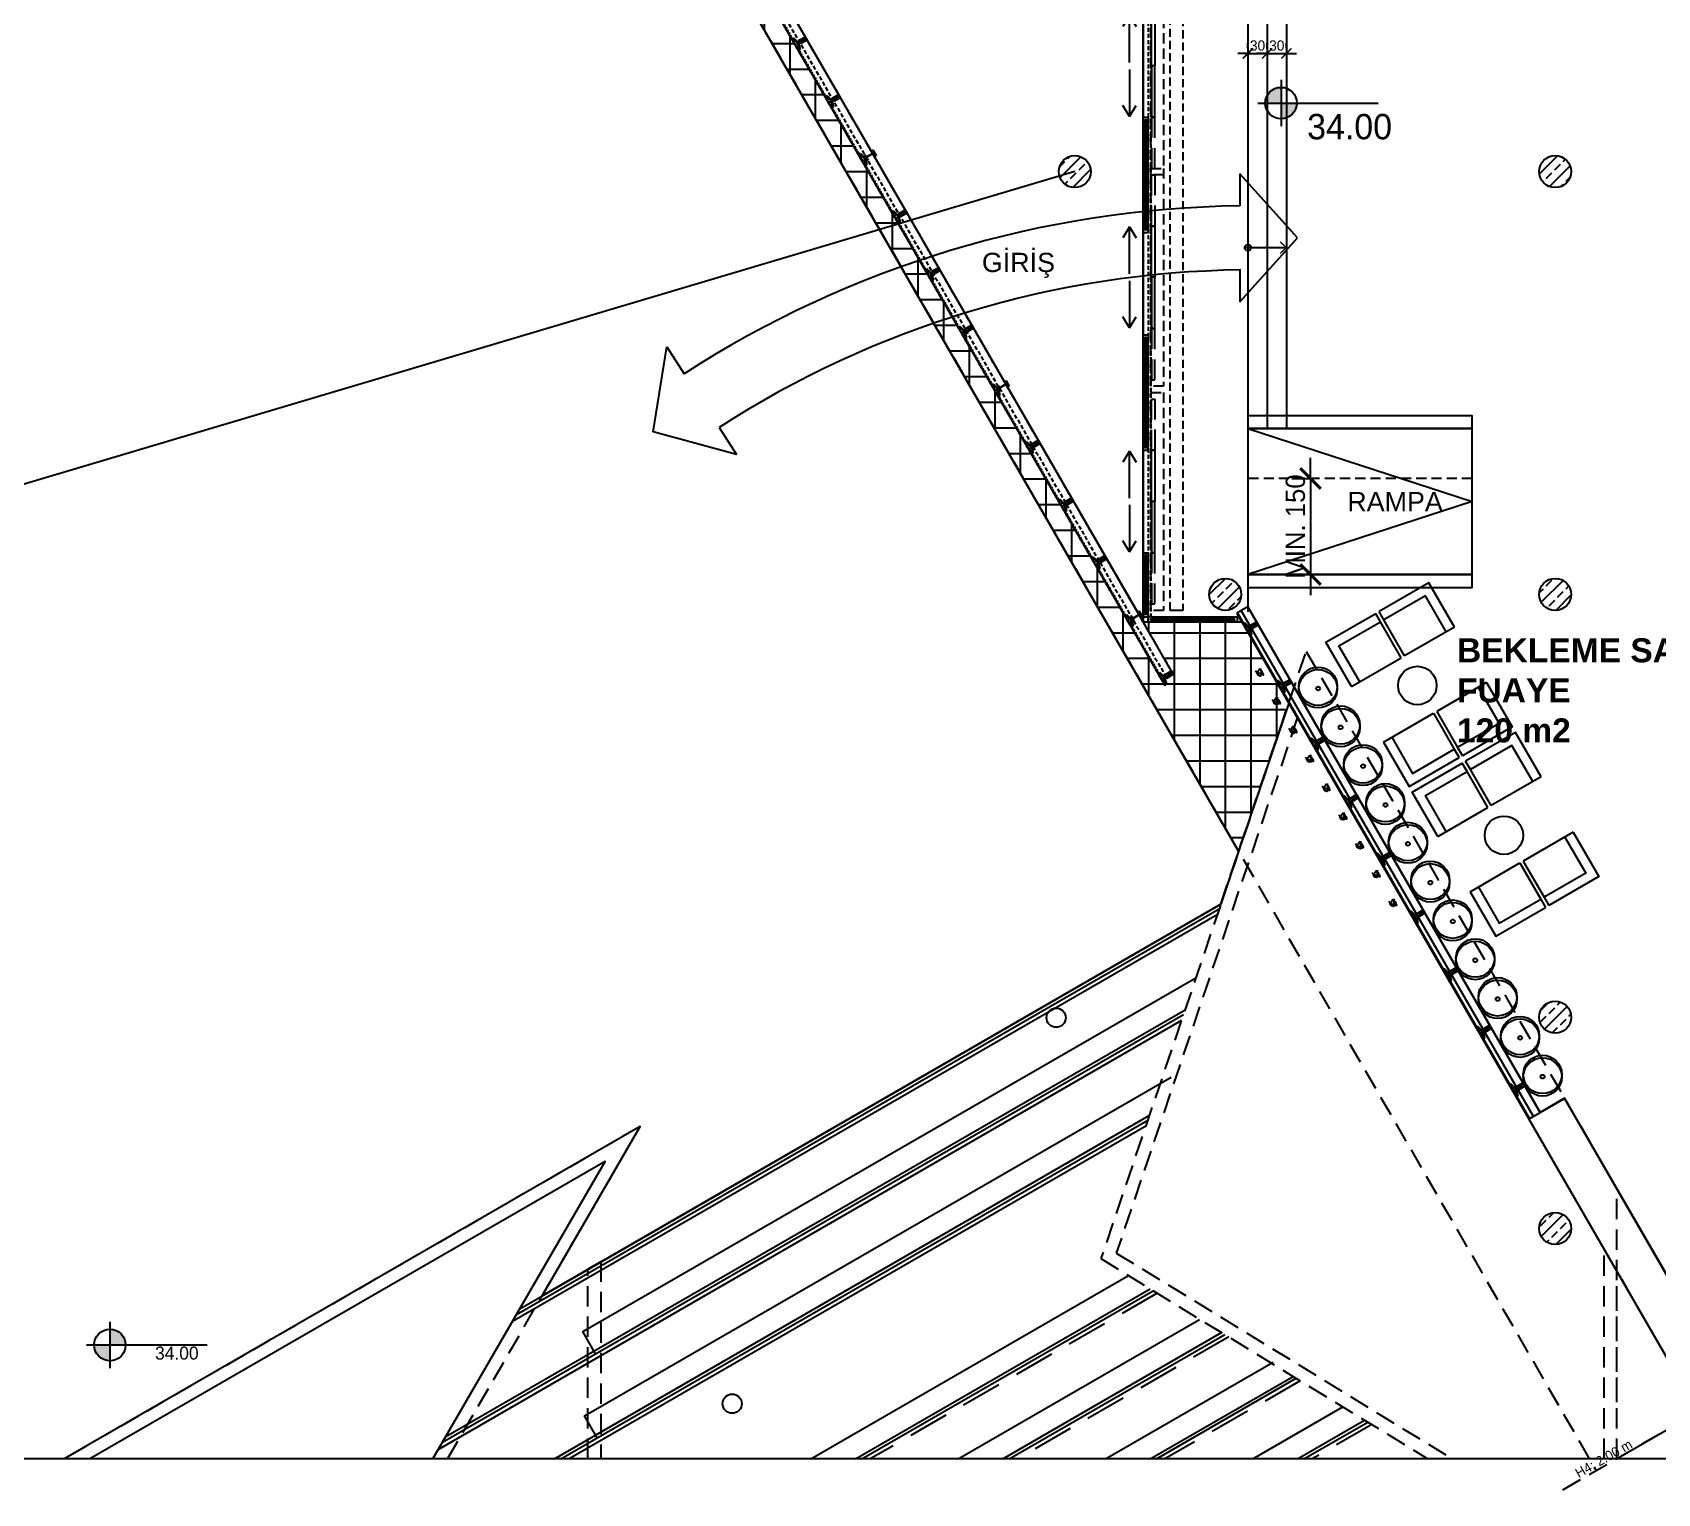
# Model space of a CAD drawing. Header units: millimetres. Extents: x 45 to 25350, y 77 to 5059.
# Drawn here: x 21418 to 23954, y 115 to 2396 of the extents above; entities that cross this region are included whole.
import ezdxf
from ezdxf.enums import TextEntityAlignment as Align

# ---------------------------------------------------------------- set-up
doc = ezdxf.new("R2010")
doc.units = ezdxf.units.MM
doc.header["$LTSCALE"] = 5
for name, pattern in [('CONTINUA', [0]), ('DASHED', [19.05, 12.7, -6.35]), ('DASHED2', [9.525, 6.35, -3.175])]:
    doc.linetypes.add(name, pattern=pattern)
doc.layers.get('DEFPOINTS').update_dxf_attribs({"linetype": 'CONTINUA'})
for name, color, linetype in [('a_anno_text_p1', 1, 'Continuous'), ('a_anno_text_p2 @ 1', 2, 'Continuous'), ('a_anno_text_spot', 1, 'Continuous'), ('a_anno_text_spot2', 2, 'Continuous'), ('a_anno_txt', 2, 'Continuous'), ('a_dim', 1, 'Continuous'), ('a_dim_carsi', 1, 'Continuous'), ('a_door_d', 1, 'DASHED2'), ('a_furn', 1, 'Continuous'), ('a_glazing', 150, 'Continuous'), ('a_hatch_p8', 8, 'Continuous'), ('a_overhead', 1, 'DASHED2'), ('a_p1', 1, 'Continuous'), ('a_p1_d', 1, 'DASHED2'), ('a_p2', 2, 'Continuous'), ('a_p2_d', 2, 'DASHED'), ('a_p3', 3, 'Continuous'), ('a_p3_d', 3, 'DASHED2'), ('a_p4', 4, 'Continuous'), ('a_p5', 5, 'Continuous'), ('a_p8_d', 8, 'DASHED2'), ('a_step', 2, 'Continuous'), ('E_lighting', 40, 'Continuous'), ('m_equipment', 1, 'DASHED2'), ('str_SNL_hatch', 1, 'Continuous'), ('str_SNL_wall_sheer', 5, 'Continuous'), ('TEFRIS', 12, 'Continuous')]:
    doc.layers.add(name, color=color, linetype=linetype)
doc.styles.add('ARIAL', font='ARIALUNI.TTF', dxfattribs={"height": 1})
doc.dimstyles.new('snl-100', dxfattribs={"dimtxt": 16, "dimasz": 16, "dimexe": 16, "dimexo": 8, "dimgap": 4, "dimtad": 1, "dimtoh": 1, "dimdec": 0, "dimzin": 0, "dimdsep": 46, "dimtxsty": 'Standard', "dimblk": 'ARCHTICK', "dimcen": 16, "dimdle": 16, "dimclrd": 256, "dimclre": 256, "dimclrt": 6, "dimadec": 0, "dimazin": 0, "dimtfac": 1, "dimtdec": 0, "dimtix": 1, "dimtmove": 0, "dimatfit": 0, "dimldrblk": 'ARCHTICK', "dimfxl": 1, "dimtolj": 1, "dimtzin": 0, "dimlwd": -1, "dimlwe": -1, "dimarcsym": 0})
doc.dimstyles.new('snl-200', dxfattribs={"dimtxt": 50, "dimasz": 32, "dimexe": 0, "dimexo": 16, "dimgap": 8, "dimtad": 1, "dimtoh": 1, "dimdec": 0, "dimzin": 0, "dimdsep": 46, "dimtxsty": 'Standard', "dimblk": 'ARCHTICK', "dimcen": 32, "dimclrd": 256, "dimclre": 256, "dimclrt": 256, "dimadec": 0, "dimazin": 0, "dimtfac": 1, "dimtdec": 0, "dimtix": 1, "dimtmove": 0, "dimatfit": 0, "dimldrblk": 'ARCHTICK', "dimfxl": 1, "dimtolj": 1, "dimtzin": 0, "dimlwd": -1, "dimlwe": -1, "dimarcsym": 0})

# ---------------------------------------------------------------- blocks, each defined once
blk = doc.blocks.new('A$C2B115F83')
blk.add_lwpolyline([(0, 8), (0, 0), (6, 0), (6, 3), (4, 3), (4, 5), (6, 5), (6, 8)], close=True)
blk = doc.blocks.new('A$C1C56115A')
at = {"layer": 'a_door_d', "ltscale": 0.5}
blk.add_lwpolyline([(-7.5, 170), (12.5, 170), (12.5, -170), (-7.5, -170)], close=True, dxfattribs=at)
at = {"layer": 'a_door_d'}
for points in [[(-6.5, 80), (-6.5, 160), (-1.5, 160), (-1.5, 80)], [(-6.5, -80), (-6.5, -160), (-1.5, -160), (-1.5, -80)]]:
    blk.add_lwpolyline(points, close=True, dxfattribs=at)
at = {"layer": 'a_glazing'}
for points in [[(-40.8, 78.8), (-51.3, 61.5)], [(-40.8, 5.4), (-40.8, 78.8)], [(-40.8, 78.8), (-30.2, 61.5)], [(-40.8, -5.4), (-40.8, -78.8)], [(-40.8, -78.8), (-51.3, -61.5)], [(-40.8, -78.8), (-30.2, -61.5)]]:
    blk.add_lwpolyline(points, dxfattribs=at)
at = {"layer": 'a_p2'}
for points in [[(-6.5, 0), (-6.5, 80), (-1.5, 80), (-1.5, 0)], [(-6.5, 0), (-6.5, -80), (-1.5, -80), (-1.5, 0)]]:
    blk.add_lwpolyline(points, close=True, dxfattribs=at)
blk = doc.blocks.new('A$C6B126162')
for points in [[(0.5, 0), (0.5, -2.2), (10.5, -4.9), (10.5, -7), (9.5, -7), (9.5, -5.6), (0, -3.1), (-9.5, -5.6), (-9.5, -7), (-10.5, -7), (-10.5, -4.9), (-0.5, -2.2), (-0.5, 0), (0.5, 0)], [(-11.5, -7), (-11.5, -8), (-8.5, -8), (-8.5, -8), (-8.5, -7), (-11.5, -7), (-11.5, -7)], [(8.5, -7), (8.5, -8), (11.5, -8), (11.5, -8), (11.5, -7), (8.5, -7), (8.5, -7)]]:
    blk.add_lwpolyline(points)
blk = doc.blocks.new('A$C65777083')
for points in [[(3, 0), (-3, 0), (-3, 12), (3, 12)], [(2.5, 0.5), (-2.5, 0.5), (-2.5, 11.5), (2.5, 11.5)]]:
    blk.add_lwpolyline(points, close=True)
for points in [[(2.5, 11.5), (-2.5, 0.5)], [(-2.5, 11.5), (2.5, 0.5)]]:
    blk.add_lwpolyline(points)
blk = doc.blocks.new('A$C30884E47')
for p, q in [((-5, 15), (-5, 14.5)), ((-5, 0), (-5, 0.5)), ((5, 14.5), (5, 15)), ((5, 0), (5, 0.5))]:
    blk.add_line(p, q)
for points in [[(-5, 15), (5, 15)], [(-5, 14.5), (-0.25, 14.5)], [(-5, 0.5), (-0.25, 0.5)], [(-5, 0), (5, 0)], [(-0.25, 14.5), (-0.25, 0.5)], [(0.25, 14.5), (5, 14.5)], [(0.25, 14.5), (0.25, 0.5)], [(0.25, 0.5), (5, 0.5)]]:
    blk.add_lwpolyline(points)
blk = doc.blocks.new('A$C7DFD5307')
blk.add_circle((0, 0), 10)
blk = doc.blocks.new('A$C47794B28')
at = {"layer": 'str_SNL_hatch'}
h = blk.add_hatch(dxfattribs=at)
h.set_pattern_fill('ANSI33', color=256, scale=100, style=0)
h.set_pattern_definition([(45, (-1153.641, -4045.18), (-17.67767, 17.67767), []), (45, (-1135.964, -4045.18), (-17.67767, 17.67767), [12.5, -6.25])])
edge = h.paths.add_edge_path()
edge.add_arc((0, 0), 25, 0, 360)
at = {"layer": 'str_SNL_wall_sheer'}
blk.add_circle((0, 0), 25, dxfattribs=at)
blk = doc.blocks.new('*U22')
at = {"layer": 'a_anno_text_spot2'}
h = blk.add_hatch(color=256, dxfattribs=at)
h.paths.add_polyline_path([(-22.9, 24.6, 0.414214), (-47.6, 0), (-22.9, 0)])
h.paths.add_polyline_path([(-22.9, 0), (-22.9, -24.6, 0.414214), (1.7, 0)])
for p, q in [((-22.9, 36.2), (-22.9, -36.2)), ((-59.2, 0), (128.7, 0))]:
    blk.add_line(p, q, dxfattribs=at)
blk.add_circle((-22.9, 0), 24.6, dxfattribs=at)
for tag, p in [('MIMARI_KOT', (18.1, 21.6)), ('STATIK_KOT', (17.8, -56.5))]:
    blk.add_attdef(tag, p, '', height=39.6, dxfattribs=at)
blk = doc.blocks.new('kot')
h = blk.add_hatch(color=256)
h.paths.add_polyline_path([(0, 0), (-9.7, 0, 0.414214), (0, -9.7)])
h.paths.add_polyline_path([(0, 9.7), (0, 0), (9.7, 0, 0.414214)])
for p, q in [((0, 14.27), (0, -14.27)), ((-14.27, 0), (59.7, 0))]:
    blk.add_line(p, q)
blk.add_circle((0, 0), 9.7)
for tag, p in [('KOT', (13.52, 3.58)), ('txt', (13.52, -19.09))]:
    blk.add_attdef(tag, p, '', height=16)
blk = doc.blocks.new('A$C16263C27')
at = {"ltscale": 0.5}
for centre, radius in [((-0.1, 3.5), 30), ((-0.1, -0.4), 30), ((0, 0), 3)]:
    blk.add_circle(centre, radius, dxfattribs=at)
blk = doc.blocks.new('A$C15A73B03')
at = {"ltscale": 0.5}
for p, q in [((90, -15), (90, 0)), ((90, -80), (90, -15)), ((0, -80), (90, -80))]:
    blk.add_line(p, q, dxfattribs=at)
for points in [[(0, -80), (0, 0), (90, 0)], [(15, -80), (15, -15), (90, -15)]]:
    blk.add_lwpolyline(points, dxfattribs=at)
blk = doc.blocks.new('_ArchTick')
at = {"const_width": 0.15}
blk.add_lwpolyline([(-0.5, -0.5), (0.5, 0.5)], dxfattribs=at)
blk = doc.blocks.new('*D62')
at = {"layer": 'a_dim', "ltscale": 0.5}
for p, q in [((23315.1, 2363.6), (23299.1, 2363.6)), ((23315.1, 2371.6), (23315.1, 2379.6)), ((23315.1, 2363.6), (23345.1, 2363.6)), ((23345.1, 2371.6), (23345.1, 2379.6)), ((23345.1, 2363.6), (23361.1, 2363.6))]:
    blk.add_line(p, q, dxfattribs=at)
at = {"layer": 'DEFPOINTS', "color": 0, "ltscale": 0.5}
for p in [(23315.1, 2363.6), (23345.1, 2363.6), (23345.1, 2363.6)]:
    blk.add_point(p, dxfattribs=at)
at = {"layer": 'a_dim', "ltscale": 0.5, "xscale": 16, "yscale": 16, "zscale": 16}
blk.add_blockref('_ArchTick', (23315.1, 2363.6), dxfattribs=at)
at = {"layer": 'a_dim', "ltscale": 0.5, "xscale": 16, "yscale": 16, "zscale": 16, "rotation": 180}
blk.add_blockref('_ArchTick', (23345.1, 2363.6), dxfattribs=at)
at = {"layer": 'a_dim', "color": 6, "ltscale": 0.5, "insert": (23330.1, 2375.8), "char_height": 16, "attachment_point": 5}
blk.add_mtext('\\A1;30', dxfattribs=at)
blk = doc.blocks.new('*D63')
at = {"layer": 'a_dim', "ltscale": 0.5}
for p, q in [((23345.1, 2363.6), (23329.1, 2363.6)), ((23345.1, 2371.6), (23345.1, 2379.6)), ((23345.1, 2363.6), (23375.1, 2363.6)), ((23375.1, 2371.6), (23375.1, 2379.6)), ((23375.1, 2363.6), (23391.1, 2363.6))]:
    blk.add_line(p, q, dxfattribs=at)
at = {"layer": 'DEFPOINTS', "color": 0, "ltscale": 0.5}
for p in [(23345.1, 2363.6), (23375.1, 2363.6), (23375.1, 2363.6)]:
    blk.add_point(p, dxfattribs=at)
at = {"layer": 'a_dim', "ltscale": 0.5, "xscale": 16, "yscale": 16, "zscale": 16}
blk.add_blockref('_ArchTick', (23345.1, 2363.6), dxfattribs=at)
at = {"layer": 'a_dim', "ltscale": 0.5, "xscale": 16, "yscale": 16, "zscale": 16, "rotation": 180}
blk.add_blockref('_ArchTick', (23375.1, 2363.6), dxfattribs=at)
at = {"layer": 'a_dim', "color": 6, "ltscale": 0.5, "insert": (23360.1, 2375.8), "char_height": 16, "attachment_point": 5}
blk.add_mtext('\\A1;30', dxfattribs=at)
blk = doc.blocks.new('*D64')
at = {"layer": 'a_dim_carsi'}
for p, q in [((23412.6, 1700), (23412.6, 1732)), ((23383.4, 1700), (23412.6, 1700)), ((23412.6, 1700), (23412.6, 1550)), ((23383.4, 1550), (23412.6, 1550)), ((23412.6, 1550), (23412.6, 1518))]:
    blk.add_line(p, q, dxfattribs=at)
at = {"layer": 'DEFPOINTS', "color": 0}
for p in [(23367.4, 1700), (23367.4, 1550), (23412.6, 1550)]:
    blk.add_point(p, dxfattribs=at)
at = {"layer": 'a_dim_carsi', "xscale": 32, "yscale": 32, "zscale": 32}
for p, rotation in [((23412.6, 1700), 270), ((23412.6, 1550), 90)]:
    blk.add_blockref('_ArchTick', p, dxfattribs=dict(at, rotation=rotation))
at = {"layer": 'a_dim_carsi', "insert": (23389.3, 1625), "char_height": 30, "attachment_point": 5, "rotation": 90}
blk.add_mtext('\\A1;MIN. 150', dxfattribs=at)

msp = doc.modelspace()

# ---------------------------------------------------------------- hatches: boundary and pattern name
at = {"layer": 'TEFRIS'}
h = msp.add_hatch(dxfattribs=at)
h.set_pattern_fill('_USER', color=256, scale=40, style=0, double=1, pattern_type=0)
h.set_pattern_definition([(0, (24280.266, 4219.207), (0, 40), []), (90, (24280.266, 4219.207), (-40, 2e-15), [])])
h.paths.add_polyline_path([(22093.29, 3208.98), (22159.11, 3170.98), (22168.89, 3154.03), (22159.66, 3154.03), (23185.58, 1377.07), (23186.45, 1377.57), (23185.95, 1378.43), (23187.79, 1379.49), (23185.09, 1389.49), (23187.01, 1390.59), (23188.26, 1388.43), (23198.65, 1394.43), (23151.54, 1476.03), (23305.7, 1476.03), (23378.85, 1349.33), (23300.58, 1117.88)])

# ---------------------------------------------------------------- linework, layer by layer
at = {"ltscale": 0.5}
msp.add_line((23044.78, 2179.03), (20261.28, 1351.08), dxfattribs=at)
msp.add_lwpolyline([(19427.6, 5058.13), (25300.49, 5058.13), (25300.49, 169.29), (19427.6, 169.29)], close=True, dxfattribs=at)
at = {"layer": 'a_anno_text_p1'}
for p, q in [((23392.63, 2075.54), (23302.63, 2175.54)), ((23302.63, 2175.54), (23302.63, 2125.54)), ((23302.63, 1975.54), (23392.63, 2075.54)), ((23302.63, 2025.54), (23302.63, 1975.54)), ((22386.73, 1772.64), (22408.01, 1905.49)), ((22408.01, 1905.49), (22435.16, 1863.5)), ((22489.46, 1779.52), (22516.61, 1737.54)), ((22516.61, 1737.54), (22386.73, 1772.64))]:
    msp.add_line(p, q, dxfattribs=at)
msp.add_arc((23323.46, 489.69), 1535.98, 90.7296, 122.88675, dxfattribs=at)
at = {"layer": 'a_furn', "ltscale": 0.5}
for centre in [(23579.57, 1376.73), (23714.69, 1142.98)]:
    msp.add_circle(centre, 30, dxfattribs=at)
at = {"layer": 'a_hatch_p8'}
msp.add_lwpolyline([(22093.29, 3208.98), (22159.11, 3170.98), (22168.89, 3154.03), (22159.66, 3154.03), (23185.58, 1377.07), (23186.45, 1377.57), (23185.95, 1378.43), (23187.79, 1379.49), (23185.09, 1389.49), (23187.01, 1390.59), (23188.26, 1388.43), (23198.65, 1394.43), (23151.54, 1476.03), (23305.7, 1476.03), (23378.85, 1349.33), (23300.58, 1117.88), (22093.29, 3208.98)], close=True, dxfattribs=at)
for points in [[(20490.46, 169.29), (20261.28, 1351.08), (20842.88, 2358.45), (21339.28, 2645.04), (22027.03, 2645.04), (22117.29, 3167.41), (23300.58, 1117.88), (23272.69, 1035.41), (22213.19, 423.7), (22366.45, 688.38), (21467.36, 169.29)], [(22531.08, 2567.03), (22524.15, 2563.03), (23151.54, 1476.36), (23151.54, 2567.03), (22531.08, 2567.03)]]:
    msp.add_lwpolyline(points, dxfattribs=at)
at = {"layer": 'a_overhead'}
for p, q in [((22093.29, 3208.98), (23858.86, 150.92)), ((23406.1, 1429.93), (23891.08, 590.93))]:
    msp.add_line(p, q, dxfattribs=at)
for points in [[(23272.69, 1035.41), (23406.1, 1429.93)], [(23891.08, 257.8), (23891.08, 590.93)]]:
    msp.add_lwpolyline(points, dxfattribs=at)
at = {"layer": 'a_p1'}
for p, q in [((23151.54, 1476.03), (22523.96, 2563.03)), ((23151.54, 2567.03), (23151.54, 1476.03)), ((23165.54, 1484.03), (23292.37, 1484.03)), ((23165.54, 1476.03), (23292.37, 1476.03))]:
    msp.add_line(p, q, dxfattribs=at)
at = {"layer": 'a_p1', "ltscale": 0.5}
for points in [[(23159.54, 2490.03), (23375.1, 2490.03), (23375.1, 1778.03)], [(23159.54, 2460.03), (23345.1, 2460.03), (23345.1, 1778.03)], [(23159.54, 2430.03), (23315.1, 2430.03), (23315.1, 1492.04)], [(23310.1, 2060.35), (23375.1, 2060.35)], [(23315.1, 1778.03), (23665.1, 1664.03), (23315.1, 1550.03)]]:
    msp.add_lwpolyline(points, dxfattribs=at)
at = {"layer": 'a_p1'}
for points in [[(23151.54, 2258.03), (23151.54, 2090.03)], [(23159.54, 2090.03), (23159.54, 2258.03)], [(23151.54, 1918.03), (23151.54, 1750.03)], [(23159.54, 1750.03), (23159.54, 1918.03)], [(23151.54, 1578.03), (23151.54, 1490.03)], [(23159.54, 1490.03), (23159.54, 1578.03)], [(23315.09, 1499.76), (23297.77, 1489.76)], [(23315.1, 1499.74), (23771.02, 710.06)], [(23297.77, 1489.76), (23753.7, 700.06)], [(23760.63, 704.06), (23304.7, 1493.76)]]:
    msp.add_lwpolyline(points, dxfattribs=at)
at = {"layer": 'a_p1', "ltscale": 0.5, "const_width": 2}
for points in [[(23375.1, 2060.35), (23365.2, 2069.7)], [(23375.1, 2060.35), (23365.2, 2051)]]:
    msp.add_lwpolyline(points, dxfattribs=at)
at = {"layer": 'a_p1', "ltscale": 0.5}
msp.add_lwpolyline([(23315.1, 1550.03), (23665.1, 1550.03), (23665.1, 1778.03), (23315.1, 1778.03)], close=True, dxfattribs=at)
msp.add_circle((23315.1, 2060.35), 5, dxfattribs=at)
at = {"layer": 'a_p1_d', "ltscale": 0.1}
msp.add_lwpolyline([(22524.5, 2524.09), (23186.35, 1377.74), (23185.48, 1377.24), (22523.64, 2523.59)], close=True, dxfattribs=at)
at = {"layer": 'a_p1_d', "ltscale": 0.5}
msp.add_lwpolyline([(23665.1, 1700.03), (23315.1, 1700.03)], dxfattribs=at)
at = {"layer": 'a_p1_d', "lineweight": -2}
for points in [[(23378.85, 1349.33), (23085.56, 482.01), (23595.9, 169.29)], [(23392.16, 1326.27), (23109.62, 490.72), (23634.18, 169.29)], [(22065.88, 169.29), (22366.45, 688.38), (21467.36, 169.29)], [(23871.08, 169.29), (23871.08, 496.76)], [(23891.08, 169.29), (23891.08, 462.12)]]:
    msp.add_lwpolyline(points, dxfattribs=at)
at = {"layer": 'a_p1_d'}
msp.add_lwpolyline([(22284.78, 169.29), (22284.78, 466.07), (22304.78, 477.62), (22304.78, 169.29)], dxfattribs=at)
at = {"layer": 'a_p2'}
for p, q in [((23163.54, 1481.03), (23294.37, 1481.03)), ((23163.54, 1479.03), (23294.37, 1479.03))]:
    msp.add_line(p, q, dxfattribs=at)
for points in [[(23154.54, 2090.03), (23154.54, 2260.03)], [(23156.54, 2260.03), (23156.54, 2090.03)], [(23154.54, 1750.03), (23154.54, 1920.03)], [(23156.54, 1920.03), (23156.54, 1750.03)], [(23154.54, 1490.03), (23154.54, 1580.03)], [(23156.54, 1580.03), (23156.54, 1490.03)], [(23298.37, 1484.03), (23301.08, 1484.03)], [(23298.37, 1476.03), (23305.7, 1476.03)], [(23305.7, 1476.03), (23301.08, 1484.03)], [(23313.51, 1464.49), (23312.64, 1463.99)], [(23313.76, 1464.06), (23312.89, 1463.56)], [(23365.47, 1374.49), (23364.61, 1373.99)], [(23365.72, 1374.06), (23364.86, 1373.56)], [(23417.43, 1284.49), (23416.57, 1283.99)], [(23417.68, 1284.06), (23416.82, 1283.56)], [(23469.4, 1194.49), (23468.53, 1193.99)], [(23469.65, 1194.06), (23468.78, 1193.56)], [(23521.36, 1104.49), (23520.49, 1103.99)], [(23521.61, 1104.06), (23520.74, 1103.56)], [(23573.32, 1014.49), (23572.45, 1013.99)], [(23573.57, 1014.06), (23572.7, 1013.56)], [(23625.28, 924.49), (23624.41, 923.99)], [(23625.53, 924.06), (23624.66, 923.56)], [(23677.24, 834.49), (23676.38, 833.99)], [(23677.49, 834.06), (23676.63, 833.56)], [(23729.2, 744.49), (23728.34, 743.99)], [(23729.45, 744.06), (23728.59, 743.56)]]:
    msp.add_lwpolyline(points, dxfattribs=at)
at = {"layer": 'a_p2', "ltscale": 0.5}
for points in [[(23315.1, 1778.03), (23665.1, 1778.03), (23665.1, 1798.03), (23315.1, 1798.03)], [(23315.1, 1530.03), (23665.1, 1530.03), (23665.1, 1550.03), (23315.1, 1550.03)]]:
    msp.add_lwpolyline(points, close=True, dxfattribs=at)
at = {"layer": 'a_p2'}
for points in [[(23159.54, 1476.03), (23159.54, 1484.03), (23151.54, 1484.03), (23151.54, 1476.03)], [(23297.77, 1489.76), (23753.7, 700.06), (23754.57, 700.56), (23298.63, 1490.26)]]:
    msp.add_lwpolyline(points, close=True, dxfattribs=at)
at = {"layer": 'a_p2', "color": 1}
for points in [[(23329.27, 1396.97), (23328.44, 1397.67), (23327.73, 1398.55), (23327.02, 1399.42)], [(23334.66, 1395.87), (23334.07, 1395.59), (23333.31, 1395.51), (23332.61, 1395.55)], [(23355.25, 1351.97), (23354.42, 1352.67), (23353.71, 1353.55), (23353, 1354.42)], [(23381.23, 1306.97), (23380.4, 1307.67), (23379.69, 1308.55), (23378.98, 1309.42)], [(23407.21, 1261.97), (23406.39, 1262.67), (23405.67, 1263.55), (23404.96, 1264.42)], [(23433.19, 1216.97), (23432.37, 1217.67), (23431.65, 1218.55), (23430.94, 1219.42)], [(23438.58, 1215.87), (23437.99, 1215.59), (23437.23, 1215.51), (23436.53, 1215.55)], [(23459.17, 1171.97), (23458.35, 1172.67), (23457.63, 1173.55), (23456.92, 1174.42)], [(23485.16, 1126.97), (23484.33, 1127.67), (23483.61, 1128.55), (23482.9, 1129.42)], [(23511.14, 1081.97), (23510.31, 1082.67), (23509.6, 1083.55), (23508.88, 1084.42)], [(23537.12, 1036.97), (23536.29, 1037.67), (23535.58, 1038.55), (23534.86, 1039.42)]]:
    msp.add_open_spline(points, degree=3, dxfattribs=at)
for points, knots in [([(23329.27, 1396.97), (23329.1, 1396.71), (23328.64, 1395.48), (23330.25, 1393.76), (23331.68, 1392.87)], [9.4564744, 9.4564744, 9.4564744, 9.4564744, 10.4772979, 14.0105664, 14.0105664, 14.0105664, 14.0105664]), ([(23331.89, 1400.67), (23331.82, 1400.37), (23331.48, 1398.83), (23329.84, 1397.87), (23329.27, 1396.97)], [5.1116814, 5.1116814, 5.1116814, 5.1116814, 5.9830407, 9.4564744, 9.4564744, 9.4564744, 9.4564744]), ([(23332.61, 1395.55), (23332.55, 1395.56), (23331.2, 1395.66), (23330.15, 1396.23), (23329.27, 1396.97)], [40.5668818, 40.5668818, 40.5668818, 40.5668818, 40.7301057, 44.1513216, 44.1513216, 44.1513216, 44.1513216]), ([(23336.35, 1401.74), (23334.54, 1402.12), (23332.35, 1402.58), (23331.96, 1400.97), (23331.89, 1400.67)], [0, 0, 0, 0, 4.2010309, 5.1116814, 5.1116814, 5.1116814, 5.1116814]), ([(23335.93, 1393.66), (23336.01, 1394.51), (23335.82, 1397.04), (23340.72, 1389.51), (23338.1, 1398.08), (23334.17, 1402.17), (23336.48, 1397.38), (23335.14, 1396.09), (23334.66, 1395.87)], [18.8935867, 18.8935867, 18.8935867, 18.8935867, 20.9412466, 24.5195858, 31.1867659, 33.2771396, 37.2195877, 38.7179399, 38.7179399, 38.7179399, 38.7179399]), ([(23331.68, 1392.87), (23333.3, 1391.86), (23335.57, 1391.35), (23335.9, 1393.3), (23335.93, 1393.66)], [14.0105664, 14.0105664, 14.0105664, 14.0105664, 18.0280716, 18.8935867, 18.8935867, 18.8935867, 18.8935867]), ([(23355.25, 1351.97), (23355.08, 1351.71), (23354.22, 1349.39), (23362.86, 1343.96), (23361.45, 1352.57), (23366.7, 1344.51), (23364.08, 1353.08), (23360.16, 1357.17), (23363.08, 1351.09), (23358.17, 1350.14), (23356.13, 1351.23), (23355.25, 1351.97)], [9.4564744, 9.4564744, 9.4564744, 9.4564744, 10.4772979, 18.0280716, 20.9412466, 24.5195858, 31.1867659, 33.2771396, 37.2195877, 40.7301057, 44.1513216, 44.1513216, 44.1513216, 44.1513216]), ([(23362.33, 1356.74), (23360.52, 1357.12), (23357.95, 1357.66), (23357.8, 1354.03), (23355.82, 1352.87), (23355.25, 1351.97)], [0, 0, 0, 0, 4.2010309, 5.9830407, 9.4564744, 9.4564744, 9.4564744, 9.4564744]), ([(23381.23, 1306.97), (23381.07, 1306.71), (23380.2, 1304.39), (23388.84, 1298.96), (23387.43, 1307.57), (23392.68, 1299.51), (23390.06, 1308.08), (23386.14, 1312.17), (23389.06, 1306.09), (23384.15, 1305.14), (23382.11, 1306.23), (23381.23, 1306.97)], [9.4564744, 9.4564744, 9.4564744, 9.4564744, 10.4772979, 18.0280716, 20.9412466, 24.5195858, 31.1867659, 33.2771396, 37.2195877, 40.7301057, 44.1513216, 44.1513216, 44.1513216, 44.1513216]), ([(23388.31, 1311.74), (23386.5, 1312.12), (23383.94, 1312.66), (23383.78, 1309.03), (23381.8, 1307.87), (23381.23, 1306.97)], [0, 0, 0, 0, 4.2010309, 5.9830407, 9.4564744, 9.4564744, 9.4564744, 9.4564744]), ([(23407.21, 1261.97), (23407.05, 1261.71), (23406.18, 1259.39), (23414.82, 1253.96), (23413.41, 1262.57), (23418.66, 1254.51), (23416.04, 1263.08), (23412.12, 1267.17), (23415.04, 1261.09), (23410.13, 1260.14), (23408.09, 1261.23), (23407.21, 1261.97)], [9.4564744, 9.4564744, 9.4564744, 9.4564744, 10.4772979, 18.0280716, 20.9412466, 24.5195858, 31.1867659, 33.2771396, 37.2195877, 40.7301057, 44.1513216, 44.1513216, 44.1513216, 44.1513216]), ([(23414.29, 1266.74), (23412.48, 1267.12), (23409.92, 1267.66), (23409.76, 1264.03), (23407.78, 1262.87), (23407.21, 1261.97)], [0, 0, 0, 0, 4.2010309, 5.9830407, 9.4564744, 9.4564744, 9.4564744, 9.4564744]), ([(23435.81, 1220.67), (23435.74, 1220.37), (23435.4, 1218.83), (23433.76, 1217.87), (23433.19, 1216.97)], [5.1116814, 5.1116814, 5.1116814, 5.1116814, 5.9830407, 9.4564744, 9.4564744, 9.4564744, 9.4564744]), ([(23440.27, 1221.74), (23438.47, 1222.12), (23436.27, 1222.58), (23435.88, 1220.97), (23435.81, 1220.67)], [0, 0, 0, 0, 4.2010309, 5.1116814, 5.1116814, 5.1116814, 5.1116814]), ([(23439.85, 1213.66), (23439.93, 1214.51), (23439.74, 1217.04), (23444.64, 1209.51), (23442.02, 1218.08), (23438.1, 1222.17), (23440.4, 1217.38), (23439.06, 1216.09), (23438.58, 1215.87)], [18.8935867, 18.8935867, 18.8935867, 18.8935867, 20.9412466, 24.5195858, 31.1867659, 33.2771396, 37.2195877, 38.7179399, 38.7179399, 38.7179399, 38.7179399]), ([(23433.19, 1216.97), (23433.03, 1216.71), (23432.57, 1215.48), (23434.17, 1213.76), (23435.6, 1212.87)], [9.4564744, 9.4564744, 9.4564744, 9.4564744, 10.4772979, 14.0105664, 14.0105664, 14.0105664, 14.0105664]), ([(23436.53, 1215.55), (23436.47, 1215.55), (23435.13, 1215.66), (23434.07, 1216.23), (23433.19, 1216.97)], [40.5668818, 40.5668818, 40.5668818, 40.5668818, 40.7301057, 44.1513216, 44.1513216, 44.1513216, 44.1513216]), ([(23435.6, 1212.87), (23437.23, 1211.86), (23439.5, 1211.35), (23439.82, 1213.3), (23439.85, 1213.66)], [14.0105664, 14.0105664, 14.0105664, 14.0105664, 18.0280716, 18.8935867, 18.8935867, 18.8935867, 18.8935867]), ([(23459.17, 1171.97), (23459.01, 1171.71), (23458.14, 1169.39), (23466.78, 1163.96), (23465.37, 1172.57), (23470.62, 1164.51), (23468, 1173.08), (23464.08, 1177.17), (23467, 1171.09), (23462.09, 1170.14), (23460.05, 1171.23), (23459.17, 1171.97)], [9.4564744, 9.4564744, 9.4564744, 9.4564744, 10.4772979, 18.0280716, 20.9412466, 24.5195858, 31.1867659, 33.2771396, 37.2195877, 40.7301057, 44.1513216, 44.1513216, 44.1513216, 44.1513216]), ([(23466.25, 1176.74), (23464.45, 1177.12), (23461.88, 1177.66), (23461.72, 1174.03), (23459.74, 1172.87), (23459.17, 1171.97)], [0, 0, 0, 0, 4.2010309, 5.9830407, 9.4564744, 9.4564744, 9.4564744, 9.4564744]), ([(23485.16, 1126.97), (23484.99, 1126.71), (23484.12, 1124.39), (23492.76, 1118.96), (23491.36, 1127.57), (23496.6, 1119.51), (23493.98, 1128.08), (23490.06, 1132.17), (23492.98, 1126.09), (23488.07, 1125.14), (23486.03, 1126.23), (23485.16, 1126.97)], [9.4564744, 9.4564744, 9.4564744, 9.4564744, 10.4772979, 18.0280716, 20.9412466, 24.5195858, 31.1867659, 33.2771396, 37.2195877, 40.7301057, 44.1513216, 44.1513216, 44.1513216, 44.1513216]), ([(23492.23, 1131.74), (23490.43, 1132.12), (23487.86, 1132.66), (23487.7, 1129.03), (23485.72, 1127.87), (23485.16, 1126.97)], [0, 0, 0, 0, 4.2010309, 5.9830407, 9.4564744, 9.4564744, 9.4564744, 9.4564744]), ([(23511.14, 1081.97), (23510.97, 1081.71), (23510.1, 1079.39), (23518.74, 1073.96), (23517.34, 1082.57), (23522.59, 1074.51), (23519.96, 1083.08), (23516.04, 1087.17), (23518.96, 1081.09), (23514.05, 1080.14), (23512.01, 1081.23), (23511.14, 1081.97)], [9.4564744, 9.4564744, 9.4564744, 9.4564744, 10.4772979, 18.0280716, 20.9412466, 24.5195858, 31.1867659, 33.2771396, 37.2195877, 40.7301057, 44.1513216, 44.1513216, 44.1513216, 44.1513216]), ([(23518.21, 1086.74), (23516.41, 1087.12), (23513.84, 1087.66), (23513.68, 1084.03), (23511.7, 1082.87), (23511.14, 1081.97)], [0, 0, 0, 0, 4.2010309, 5.9830407, 9.4564744, 9.4564744, 9.4564744, 9.4564744]), ([(23537.12, 1036.97), (23536.95, 1036.71), (23536.08, 1034.39), (23544.72, 1028.96), (23543.32, 1037.57), (23548.57, 1029.51), (23545.94, 1038.08), (23542.02, 1042.17), (23544.94, 1036.09), (23540.03, 1035.14), (23538, 1036.23), (23537.12, 1036.97)], [9.4564744, 9.4564744, 9.4564744, 9.4564744, 10.4772979, 18.0280716, 20.9412466, 24.5195858, 31.1867659, 33.2771396, 37.2195877, 40.7301057, 44.1513216, 44.1513216, 44.1513216, 44.1513216]), ([(23544.19, 1041.74), (23542.39, 1042.12), (23539.82, 1042.66), (23539.67, 1039.03), (23537.69, 1037.87), (23537.12, 1036.97)], [0, 0, 0, 0, 4.2010309, 5.9830407, 9.4564744, 9.4564744, 9.4564744, 9.4564744])]:
    msp.add_open_spline(points, degree=3, knots=knots, dxfattribs=at)
at = {"layer": 'a_p2_d'}
for points in [[(23173.67, 428.02), (22725.54, 169.29)], [(23285.25, 359.65), (22955.54, 169.29)], [(23396.82, 291.28), (23185.54, 169.29)], [(23508.4, 222.91), (23415.54, 169.29)]]:
    msp.add_lwpolyline(points, dxfattribs=at)
at = {"layer": 'a_p3_d', "ltscale": 0.2}
for points in [[(23159.54, 2575.03), (23159.54, 1484.03)], [(23163.54, 2575.03), (23163.54, 1484.03)]]:
    msp.add_lwpolyline(points, dxfattribs=at)
at = {"layer": 'a_p4'}
for points in [[(23315.09, 1499.76), (23304.7, 1493.76)], [(24134.46, 169.29), (23809.39, 732.33), (23771.03, 710.14), (23315.11, 1499.82)]]:
    msp.add_lwpolyline(points, dxfattribs=at)
at = {"layer": 'a_p5'}
for p, q in [((23754.13, 700.31), (23809.39, 732.25)), ((23809.39, 732.25), (24056.75, 304.32))]:
    msp.add_line(p, q, dxfattribs=at)
for points in [[(24017.73, 242.75), (23753.7, 700.06), (23771.02, 710.06)], [(23890.65, 169.29), (24050.14, 261.48), (24103.93, 169.29)]]:
    msp.add_lwpolyline(points, dxfattribs=at)
at = {"layer": 'a_p5', "ltscale": 2}
msp.add_lwpolyline([(23898.56, 449.15), (23908.58, 431.84)], dxfattribs=at)
at = {"layer": 'a_p8_d'}
msp.add_line((24040.03, 255.64), (23797.24, 115.3), dxfattribs=at)
at = {"layer": 'a_p8_d', "ltscale": 0.2}
msp.add_lwpolyline([(22512.76, 2558.43), (23188.26, 1388.43), (23198.65, 1394.43), (22523.15, 2564.43)], close=True, dxfattribs=at)
at = {"layer": 'a_step', "color": 1}
for p, q in [((22173.45, 394.98), (23270.27, 1028.23)), ((22057.94, 195.51), (23214.47, 863.23)), ((22242.54, 169.29), (23158.67, 698.22)), ((22712.54, 169.29), (23167.36, 431.88)), ((22942.54, 169.29), (23278.94, 363.51)), ((23172.54, 169.29), (23390.52, 295.14)), ((23402.54, 169.29), (23502.1, 226.77))]:
    msp.add_line(p, q, dxfattribs=at)
at = {"layer": 'a_step'}
for p, q in [((22178.47, 403.66), (23272.69, 1035.41)), ((22062.96, 204.18), (23216.9, 870.4)), ((22232.54, 169.29), (23161.1, 705.4)), ((22702.54, 169.29), (23162.51, 434.86)), ((22932.54, 169.29), (23274.09, 366.49)), ((23162.54, 169.29), (23385.67, 298.12)), ((23392.54, 169.29), (23497.25, 229.74))]:
    msp.add_line(p, q, dxfattribs=at)
for points in [[(22296.83, 333.43), (22276.83, 368.07), (23233.88, 920.62)], [(22299.33, 202.08), (22279.33, 236.72), (23195.28, 765.55)], [(22042.76, 169.29), (22311.64, 633.65), (21507.36, 169.29)], [(22632.54, 169.29), (23128.55, 455.67)], [(22862.54, 169.29), (23239.48, 386.92)], [(23092.54, 169.29), (23354.47, 320.52)], [(23322.54, 169.29), (23463.29, 250.55)]]:
    msp.add_lwpolyline(points, dxfattribs=at)
at = {"layer": 'm_equipment', "linetype": 'DASHED', "ltscale": 0.2}
for p, q in [((23193.54, 1494.03), (23193.54, 2514.03)), ((23213.54, 2514.03), (23213.54, 1494.03))]:
    msp.add_line(p, q, dxfattribs=at)
at = {"layer": 'm_equipment'}
msp.add_line((23213.54, 1494.03), (23193.54, 1494.03), dxfattribs=at)
at = {"layer": 'TEFRIS'}
for points in [[(23267.11, 1018.91), (22166.92, 383.71)], [(23211.32, 853.9), (22051.41, 184.23)], [(23155.52, 688.9), (22255.54, 169.29)]]:
    msp.add_lwpolyline(points, dxfattribs=at)
msp.add_arc((23323.46, 489.69), 1635.98, 90.7296, 122.88675, dxfattribs=at)

# ---------------------------------------------------------------- block references
for p in [(23171.04, 2344.03), (23171.04, 2014.03), (23171.04, 1664.03)]:
    msp.add_blockref('A$C1C56115A', p)
at = {"layer": 'a_anno_text_spot'}
msp.add_blockref('*U22', (23389.75, 2286.03), dxfattribs=at).add_auto_attribs({'STATIK_KOT': '34.00'})
at = {"layer": 'a_anno_text_spot', "lineweight": 0}
ref = msp.add_blockref('kot', (21538.58, 347.23), dxfattribs=dict(at, xscale=2.540000000008149, yscale=2.540000000008149, zscale=2.540000000008149))
ref.add_attrib('txt', '34.00', dxfattribs={"layer": '0', "height": 20.32}).set_placement((21609.12, 344.69), align=Align.TOP_LEFT)
at = {"layer": 'a_furn', "ltscale": 0.5, "xscale": -1}
for p, rotation in [((23597.63, 1537.32), 30.02972303355647), ((23566.71, 1219.14), 210.0297230335566), ((23732.75, 1303.57), 30.02972303355647), ((23701.83, 985.39), 210.0297230335566)]:
    msp.add_blockref('A$C15A73B03', p, dxfattribs=dict(at, rotation=rotation))
at = {"layer": 'a_furn', "ltscale": 0.5}
for p, rotation in [((23436.6, 1444.24), 30.02972303355653), ((23727.75, 1312.22), 210.0297230335566), ((23571.72, 1210.48), 30.02972303355653), ((23862.87, 1078.47), 210.0297230335566)]:
    msp.add_blockref('A$C15A73B03', p, dxfattribs=dict(at, rotation=rotation))
for p in [(23424.73, 1372.09), (23459.77, 1311.49), (23494.8, 1250.88), (23529.83, 1190.28), (23564.86, 1129.67), (23599.89, 1069.07), (23634.92, 1008.47), (23669.95, 947.86), (23704.99, 887.26), (23740.02, 826.66), (23775.05, 766.05)]:
    msp.add_blockref('A$C16263C27', p, dxfattribs=at)
at = {"layer": 'a_p1', "rotation": 299.9999999999895}
for p in [(23319.7, 1467.78), (23371.66, 1377.78), (23423.62, 1287.78), (23475.58, 1197.78), (23527.54, 1107.78), (23579.51, 1017.78), (23631.47, 927.78), (23683.43, 837.78), (23735.39, 747.78)]:
    msp.add_blockref('A$C6B126162', p, dxfattribs=at)
at = {"layer": 'a_p2', "xscale": -1, "rotation": 90.00000000333509}
for p in [(23159.54, 2264.03), (23159.54, 1924.03), (23159.54, 1584.03)]:
    msp.add_blockref('A$C2B115F83', p, dxfattribs=at)
at = {"layer": 'a_p2', "rotation": 90.00000000333506}
for p in [(23159.54, 2084.03), (23159.54, 1744.03), (23159.54, 1484.03)]:
    msp.add_blockref('A$C2B115F83', p, dxfattribs=at)
at = {"layer": 'a_p2'}
msp.add_blockref('A$C2B115F83', (23159.54, 1476.03), dxfattribs=at)
at = {"layer": 'a_p2', "xscale": -1}
msp.add_blockref('A$C2B115F83', (23298.37, 1476.03), dxfattribs=at)
at = {"layer": 'a_p3', "rotation": 299.9999999999895}
for name, p in [('A$C30884E47', (22719.11, 2201.03)), ('A$C30884E47', (22926.95, 1841.03)), ('A$C30884E47', (23134.8, 1481.03)), ('A$C65777083', (23319.7, 1467.78)), ('A$C65777083', (23371.66, 1377.78)), ('A$C65777083', (23423.62, 1287.78)), ('A$C65777083', (23475.58, 1197.78)), ('A$C65777083', (23527.54, 1107.78)), ('A$C65777083', (23579.51, 1017.78)), ('A$C65777083', (23631.47, 927.78)), ('A$C65777083', (23683.43, 837.78)), ('A$C65777083', (23735.39, 747.78))]:
    msp.add_blockref(name, p, dxfattribs=at)
at = {"layer": 'a_p5', "ltscale": 2}
for p in [(23044.78, 2179.03), (23794.78, 2179.03), (23279.78, 1519.03), (23794.78, 1519.03), (23794.78, 859.03), (23794.78, 529.03)]:
    msp.add_blockref('A$C47794B28', p, dxfattribs=at)
at = {"layer": 'a_p8_d', "ltscale": 0.2, "rotation": 299.9999999999895}
for name, p in [('A$C6B126162', (22615.19, 2381.03)), ('A$C65777083', (22615.19, 2381.03)), ('A$C6B126162', (22667.15, 2291.03)), ('A$C65777083', (22667.15, 2291.03)), ('A$C6B126162', (22719.11, 2201.03)), ('A$C6B126162', (22771.07, 2111.03)), ('A$C65777083', (22771.07, 2111.03)), ('A$C6B126162', (22823.03, 2021.03)), ('A$C65777083', (22823.03, 2021.03)), ('A$C6B126162', (22874.99, 1931.03)), ('A$C65777083', (22874.99, 1931.03)), ('A$C6B126162', (22926.95, 1841.03)), ('A$C6B126162', (22978.92, 1751.03)), ('A$C65777083', (22978.92, 1751.03)), ('A$C6B126162', (23030.88, 1661.03)), ('A$C65777083', (23030.88, 1661.03)), ('A$C6B126162', (23082.84, 1571.03)), ('A$C65777083', (23082.84, 1571.03)), ('A$C6B126162', (23134.8, 1481.03)), ('A$C6B126162', (23186.76, 1391.03)), ('A$C65777083', (23186.76, 1391.03))]:
    msp.add_blockref(name, p, dxfattribs=at)
at = {"layer": 'E_lighting', "xscale": 1.499999999997169, "yscale": 1.499999999996362, "zscale": 1.499999999997169, "rotation": 30.00000000006242}
msp.add_blockref('A$C7DFD5307', (23015.72, 858.13), dxfattribs=at)
at = {"layer": 'E_lighting', "xscale": 1.5, "yscale": 1.5, "zscale": 1.5}
msp.add_blockref('A$C7DFD5307', (22510.04, 255.48), dxfattribs=at)

# ---------------------------------------------------------------- texts
at = {"layer": 'a_anno_text_p1', "char_height": 30, "width": 140.1829, "attachment_point": 1, "style": 'ARIAL'}
for s, insert in [('GİRİŞ', (22899.84, 2052.29)), ('RAMPA', (23470.24, 1678.92))]:
    msp.add_mtext(s, dxfattribs=dict(at, insert=insert))
at = {"layer": 'a_anno_text_p2 @ 1', "insert": (23641.44, 1450.48), "char_height": 37.5, "width": 1151.7862, "attachment_point": 1}
msp.add_mtext('{\\f@Arial Unicode MS|b1|i0|c162|p34;BEKLEME SALONU\\PFUAYE\\P120 m2}', dxfattribs=at)
at = {"layer": 'a_anno_txt', "insert": (23909.33, 200.62), "char_height": 15, "width": 108.0797, "attachment_point": 3, "rotation": 29.6783}
msp.add_mtext('H4: 2.00 m', dxfattribs=at)

# ---------------------------------------------------------------- dimensions: what is measured, and where the dimension line sits
at = {"layer": 'a_dim', "ltscale": 0.5}
for base, p1, p2, picture, middle in [((23345.1, 2363.64), (23315.1, 2363.64), (23345.1, 2363.64), '*D62', (23330.1, 2375.8)), ((23375.1, 2363.64), (23345.1, 2363.64), (23375.1, 2363.64), '*D63', (23360.1, 2375.8))]:
    dim = msp.add_linear_dim(base=base, p1=p1, p2=p2, dimstyle='snl-100', dxfattribs=at)
    dim.commit()
    dim.dimension.update_dxf_attribs({"geometry": picture, "text_midpoint": middle})
at = {"layer": 'a_dim_carsi'}
dim = msp.add_linear_dim(base=(23412.65, 1550.03), p1=(23367.39, 1700.03), p2=(23367.39, 1550.03), angle=90, text='MIN. 150', dimstyle='snl-200', override={"dimtxt": 30}, dxfattribs=at)
dim.commit()
dim.dimension.update_dxf_attribs({"geometry": '*D64', "text_midpoint": (23389.33, 1625.03)})

doc.saveas('drawing.dxf')
